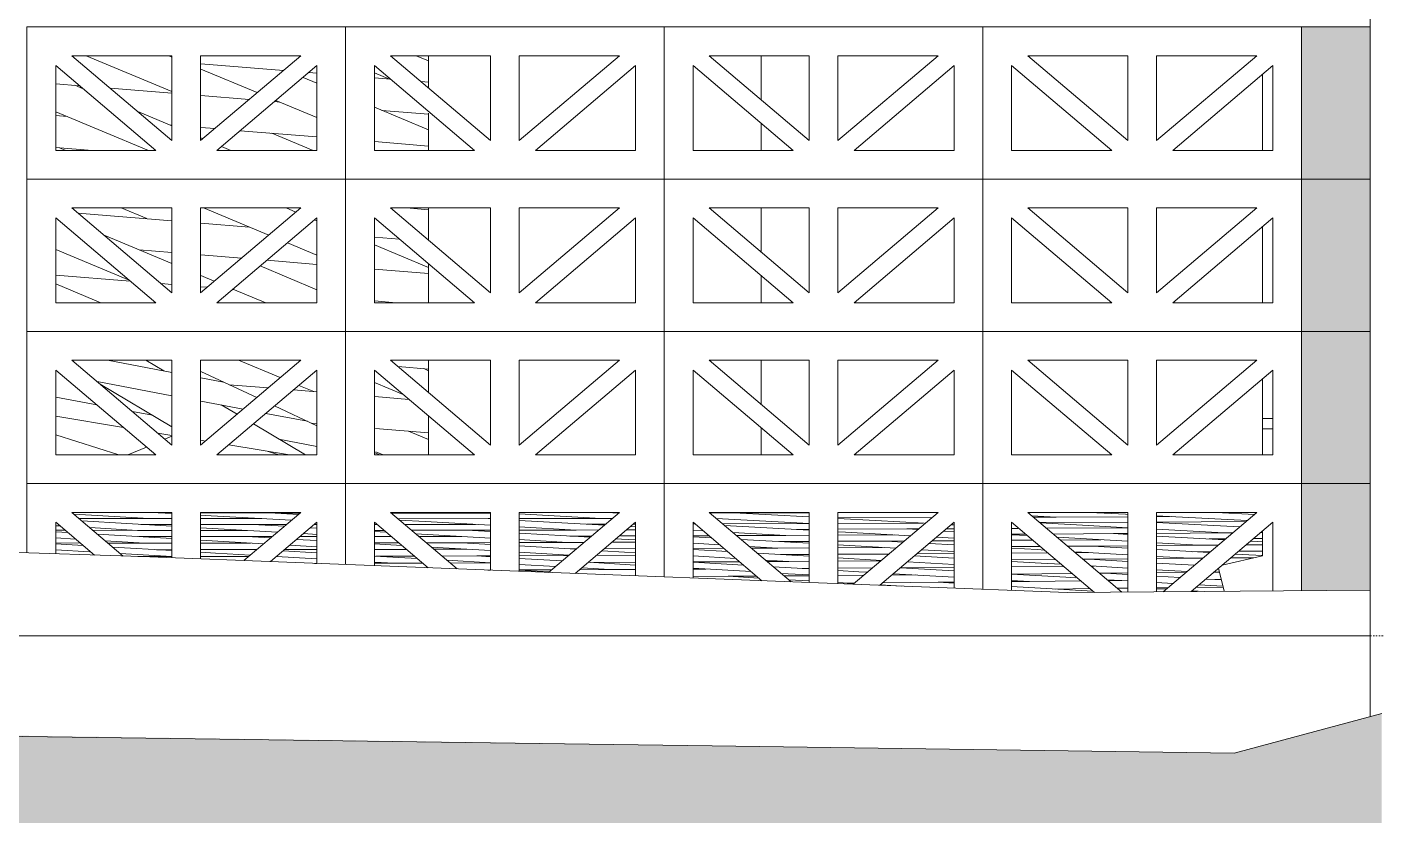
# Model space of a CAD drawing. Header units: millimetres. Extents: x -12186 to 152825, y -4386 to 9463.
# Drawn here: x 45527 to 46467, y -125 to 424 of the extents above; entities that cross this region are included whole.
import ezdxf

# ---------------------------------------------------------------- set-up
doc = ezdxf.new("R2010")
doc.units = ezdxf.units.MM
doc.linetypes.add('1000 Dashed', pattern=[2, 1, -1])
for name, color, linetype, lineweight in [('A-DETL-GENF', 92, 'Continuous', 5), ('A-DETL-THIN', 151, 'Continuous', 5), ('A-FLOR', 192, 'Continuous', 9), ('A-FLOR-LEVL', 51, 'Continuous', 5), ('A-FLOR-PATT', 8, 'Continuous', 9), ('A-GENM', 13, 'Continuous', 9), ('A-GLAZ-CURT', 52, 'Continuous', 5), ('A-WALL', 113, 'Continuous', 9), ('C-TOPO', 7, 'Continuous', 5), ('C-TOPO-MAJR', 7, 'Continuous', 18)]:
    doc.layers.add(name, color=color, linetype=linetype, lineweight=lineweight)

# ---------------------------------------------------------------- blocks, each defined once
blk = doc.blocks.new('FP_216-Section B-B')
at = {"layer": 'A-FLOR-PATT', "lineweight": 5}
for p, q in [((-1934.35, 84.68), (-1882.35, 81.73)), ((-1880.47, 86), (-1866.16, 85.19)), ((-1874.16, 85.65), (-1866.03, 85.63)), ((-1846.16, 85.61), (-1794.23, 85.53)), ((-1794.23, 85.53), (-1778.04, 84.62)), ((-1794.23, 85.53), (-1776.83, 85.52)), ((-1713.44, 85.48), (-1643.98, 85.48)), ((-1624.16, 84.9), (-1567.08, 81.73)), ((-1563.19, 86), (-1554.81, 85.54)), ((-1491.58, 85.63), (-1474.78, 85.66)), ((-1474.78, 85.66), (-1422.08, 85.78)), ((-1474.78, 85.66), (-1422.16, 82.79)), ((-1402.16, 85.82), (-1394.65, 85.84)), ((-1397.71, 86), (-1394.65, 85.84)), ((-1394.65, 85.84), (-1332.41, 86.02)), ((-1226.67, 86), (-1201.87, 84.71)), ((-1201.87, 84.71), (-1200.16, 84.62)), ((-1138.64, 86), (-1112.02, 84.63)), ((-1947.16, 76.73), (-1944.13, 76.56)), ((-1930.97, 81.82), (-1882.35, 81.73)), ((-1928.84, 80.01), (-1866.16, 76.44)), ((-1923.36, 75.37), (-1890.18, 73.47)), ((-1887.77, 77.67), (-1866.16, 77.65)), ((-1882.35, 81.73), (-1866.16, 81.71)), ((-1846.16, 84.06), (-1838.86, 83.65)), ((-1846.16, 81.69), (-1803.46, 81.64)), ((-1846.16, 77.64), (-1810.02, 77.61)), ((-1846.16, 75.29), (-1792.65, 72.23)), ((-1838.86, 83.65), (-1782.92, 80.48)), ((-1810.02, 77.61), (-1787.8, 76.34)), ((-1810.02, 77.61), (-1786.3, 77.61)), ((-1769.66, 75.31), (-1765.16, 75.05)), ((-1766.94, 77.61), (-1765.16, 77.61)), ((-1725.16, 77.61), (-1723.38, 77.62)), ((-1708.74, 81.62), (-1645.89, 81.64)), ((-1707.59, 80.65), (-1689.75, 79.64)), ((-1704.03, 77.63), (-1654.74, 77.67)), ((-1689.75, 79.64), (-1644.16, 77.06)), ((-1645.89, 81.64), (-1644.16, 81.55)), ((-1645.89, 81.64), (-1644.16, 81.64)), ((-1624.16, 81.67), (-1567.08, 81.73)), ((-1624.16, 80.42), (-1564.91, 77.1)), ((-1624.16, 75.93), (-1584.46, 73.69)), ((-1577.06, 77.78), (-1564.07, 77.81)), ((-1567.08, 81.73), (-1559.43, 81.74)), ((-1546.75, 76.08), (-1543.16, 75.87)), ((-1544.65, 77.85), (-1543.16, 77.86)), ((-1503.16, 77.95), (-1501.77, 77.95)), ((-1486.96, 81.81), (-1422.16, 78.23)), ((-1482.47, 78), (-1422.16, 78.18)), ((-1481.22, 76.95), (-1422.16, 73.64)), ((-1402.16, 82.1), (-1336.74, 82.32)), ((-1402.16, 81.7), (-1376.08, 80.28)), ((-1402.16, 78.26), (-1343.05, 78.48)), ((-1376.08, 80.28), (-1342.14, 78.42)), ((-1323.21, 77.39), (-1321.16, 77.27)), ((-1267.03, 83.57), (-1250.05, 82.67)), ((-1265.9, 82.6), (-1250.05, 82.67)), ((-1261.46, 78.84), (-1200.16, 79.16)), ((-1261.23, 78.64), (-1231.83, 77.05)), ((-1256.87, 74.95), (-1200.16, 75.27)), ((-1250.05, 82.67), (-1200.16, 82.9)), ((-1231.83, 77.05), (-1200.16, 75.33)), ((-1180.16, 83.57), (-1117.17, 80.27)), ((-1180.16, 83), (-1170.04, 83.05)), ((-1180.16, 79.26), (-1117.92, 79.63)), ((-1180.16, 78.94), (-1122.39, 75.84)), ((-1947.16, 73.54), (-1940.56, 73.53)), ((-1947.16, 72.44), (-1938.7, 71.95)), ((-1947.16, 68.2), (-1933.33, 67.41)), ((-1921.17, 73.51), (-1890.18, 73.47)), ((-1917.93, 70.77), (-1866.16, 67.8)), ((-1912.57, 66.22), (-1885.01, 64.65)), ((-1890.18, 73.47), (-1866.16, 73.46)), ((-1889.34, 69.13), (-1866.16, 69.13)), ((-1846.16, 73.45), (-1813.69, 73.44)), ((-1846.16, 69.13), (-1814.2, 69.12)), ((-1846.16, 66.66), (-1802.19, 64.15)), ((-1814.2, 69.12), (-1796.3, 69.14)), ((-1814.2, 69.12), (-1797.45, 68.17)), ((-1779.31, 67.13), (-1765.16, 66.32)), ((-1776.92, 69.15), (-1765.16, 69.16)), ((-1774.51, 71.2), (-1765.16, 70.66)), ((-1725.16, 73.48), (-1718.5, 73.48)), ((-1725.16, 72.77), (-1717.12, 72.31)), ((-1725.16, 69.2), (-1713.47, 69.22)), ((-1699.16, 73.51), (-1660.9, 73.55)), ((-1696.36, 71.13), (-1644.16, 68.15)), ((-1694.14, 69.24), (-1664.13, 69.29)), ((-1660.9, 73.55), (-1644.16, 73.58)), ((-1660.9, 73.55), (-1644.16, 72.59)), ((-1624.16, 73.62), (-1584.46, 73.69)), ((-1624.16, 71.46), (-1574.87, 68.65)), ((-1624.16, 67), (-1590.54, 65.08)), ((-1589.03, 69.46), (-1573.87, 69.5)), ((-1584.46, 73.69), (-1568.88, 73.73)), ((-1556.73, 67.62), (-1552.95, 67.4)), ((-1553.59, 69.56), (-1543.16, 69.6)), ((-1552.95, 67.4), (-1543.16, 66.84)), ((-1549.46, 73.78), (-1543.16, 73.8)), ((-1503.16, 73.62), (-1496.2, 73.23)), ((-1503.16, 69.73), (-1492.12, 69.77)), ((-1503.16, 69.08), (-1490.45, 68.36)), ((-1475.46, 72.06), (-1438.39, 69.97)), ((-1472.84, 69.84), (-1438.39, 69.97)), ((-1469.7, 67.18), (-1422.16, 64.48)), ((-1438.39, 69.97), (-1422.16, 70.04)), ((-1431.14, 74.15), (-1422.16, 74.19)), ((-1402.16, 74.27), (-1354.13, 74.47)), ((-1402.16, 72.53), (-1396.96, 72.24)), ((-1402.16, 70.14), (-1362.7, 70.32)), ((-1402.16, 65.85), (-1368.53, 66.02)), ((-1396.96, 72.24), (-1351.64, 69.69)), ((-1368.53, 66.02), (-1355.89, 66.1)), ((-1368.53, 66.02), (-1356.76, 65.36)), ((-1354.13, 74.47), (-1345.97, 74.51)), ((-1354.13, 74.47), (-1346.51, 74.04)), ((-1336.39, 66.21), (-1321.16, 66.3)), ((-1333.48, 68.67), (-1321.16, 67.98)), ((-1328.34, 73.03), (-1321.16, 72.63)), ((-1326.49, 74.6), (-1321.16, 74.63)), ((-1281.16, 75.08), (-1276.8, 74.84)), ((-1281.16, 74.82), (-1276.8, 74.84)), ((-1281.16, 70.75), (-1271.35, 70.81)), ((-1281.16, 70.41), (-1270.15, 69.8)), ((-1281.16, 66.54), (-1266.42, 66.63)), ((-1252.12, 70.93), (-1210.27, 71.18)), ((-1249.43, 68.64), (-1200.16, 65.89)), ((-1247.2, 66.76), (-1218.94, 66.94)), ((-1210.27, 71.18), (-1200.16, 71.25)), ((-1210.27, 71.18), (-1200.16, 70.62)), ((-1180.16, 74.24), (-1133.41, 71.7)), ((-1180.16, 71.38), (-1133.41, 71.7)), ((-1180.16, 69.51), (-1132.94, 66.9)), ((-1143.47, 67.49), (-1132.14, 67.58)), ((-1133.41, 71.7), (-1127.22, 71.75)), ((-1114.76, 65.9), (-1109.97, 65.63)), ((-1112.59, 67.73), (-1106.33, 67.78)), ((-1107.69, 71.89), (-1106.33, 71.9)), ((-1947.16, 64.68), (-1930.11, 64.67)), ((-1947.16, 64.02), (-1928.06, 62.93)), ((-1947.16, 59.92), (-1923.63, 58.59)), ((-1910.73, 64.66), (-1885.01, 64.65)), ((-1907.3, 61.75), (-1866.16, 59.41)), ((-1902.13, 57.37), (-1866.16, 55.33)), ((-1885.01, 64.65), (-1866.16, 64.65)), ((-1876.96, 60.03), (-1866.16, 60.03)), ((-1846.16, 64.66), (-1811.34, 64.67)), ((-1846.16, 60.05), (-1806.99, 60.07)), ((-1846.16, 58.27), (-1835.8, 57.69)), ((-1835.8, 57.69), (-1811.44, 56.3)), ((-1788.71, 59.15), (-1765.16, 57.81)), ((-1787.6, 60.1), (-1765.16, 60.13)), ((-1784.05, 63.11), (-1765.16, 62.03)), ((-1725.16, 64.77), (-1708.26, 64.8)), ((-1725.16, 64.03), (-1706.06, 62.94)), ((-1725.16, 60.2), (-1702.89, 60.25)), ((-1688.94, 64.84), (-1664.18, 64.89)), ((-1685.29, 61.75), (-1644.16, 59.39)), ((-1683.58, 60.29), (-1660.82, 60.35)), ((-1664.18, 64.89), (-1644.16, 64.94)), ((-1664.18, 64.89), (-1644.16, 63.74)), ((-1624.16, 64.99), (-1590.54, 65.08)), ((-1624.16, 62.6), (-1584.68, 60.34)), ((-1624.16, 58.25), (-1589.49, 56.26)), ((-1590.54, 65.08), (-1579.03, 65.12)), ((-1588.74, 60.57), (-1584.39, 60.59)), ((-1566.54, 59.3), (-1550.85, 58.4)), ((-1564.94, 60.66), (-1543.16, 60.75)), ((-1559.59, 65.19), (-1543.16, 65.25)), ((-1550.85, 58.4), (-1543.16, 57.96)), ((-1503.16, 64.56), (-1484.73, 63.51)), ((-1503.16, 60.91), (-1481.79, 61.01)), ((-1503.16, 60.09), (-1479.07, 58.71)), ((-1463.97, 62.33), (-1444.09, 61.19)), ((-1462.53, 61.1), (-1444.09, 61.19)), ((-1458.3, 57.52), (-1422.16, 55.45)), ((-1444.09, 61.19), (-1422.16, 61.31)), ((-1442.79, 65.65), (-1422.16, 65.75)), ((-1442.07, 56.59), (-1422.16, 56.71)), ((-1402.16, 63.34), (-1361.85, 61.04)), ((-1402.16, 61.42), (-1371.38, 61.59)), ((-1402.16, 56.83), (-1371.01, 57.01)), ((-1371.01, 57.01), (-1366.56, 57.04)), ((-1371.01, 57.01), (-1366.88, 56.78)), ((-1347.05, 57.18), (-1321.16, 57.35)), ((-1343.7, 60.01), (-1321.16, 58.73)), ((-1338.61, 64.33), (-1321.16, 63.34)), ((-1281.16, 62.17), (-1261.31, 62.31)), ((-1281.16, 61.07), (-1263.08, 60.05)), ((-1281.16, 57.64), (-1256.03, 57.83)), ((-1263.08, 60.05), (-1258.33, 59.78)), ((-1242.11, 62.44), (-1224.84, 62.56)), ((-1236.42, 58.53), (-1200.16, 56.47)), ((-1236.42, 57.98), (-1227.74, 58.04)), ((-1224.84, 62.56), (-1200.16, 62.75)), ((-1224.84, 62.56), (-1200.16, 61.17)), ((-1180.16, 64.77), (-1150.89, 63.14)), ((-1180.16, 62.91), (-1150.89, 63.14)), ((-1180.16, 60.04), (-1143.48, 57.97)), ((-1155.41, 58.64), (-1142.54, 58.76)), ((-1150.89, 63.14), (-1137.24, 63.25)), ((-1125.33, 56.94), (-1120.56, 56.67)), ((-1122.97, 58.94), (-1106.33, 59.09)), ((-1120.56, 56.67), (-1106.33, 55.86)), ((-1117.68, 63.42), (-1106.33, 63.51)), ((-1109.97, 65.63), (-1106.33, 65.43)), ((-1889.87, 55.25), (-1866.16, 55.26)), ((-1846.16, 55.28), (-1812.6, 55.32)), ((-1793.3, 55.27), (-1765.16, 53.67)), ((-1766.83, 50.49), (-1765.16, 50.49)), ((-1725.16, 55.53), (-1695.31, 53.83)), ((-1725.16, 51.4), (-1711.45, 50.62)), ((-1725.16, 50.59), (-1711.45, 50.62)), ((-1724.14, 55.47), (-1697.34, 55.54)), ((-1711.45, 50.62), (-1691.6, 50.68)), ((-1678.04, 55.6), (-1653.79, 55.66)), ((-1674.55, 52.64), (-1644.16, 50.91)), ((-1672.31, 50.74), (-1644.16, 50.83)), ((-1653.79, 55.66), (-1644.16, 55.7)), ((-1653.79, 55.66), (-1644.16, 55.11)), ((-1624.16, 55.77), (-1589.93, 55.89)), ((-1624.16, 53.97), (-1594.21, 52.26)), ((-1624.16, 49.77), (-1598.84, 48.33)), ((-1580.7, 47.3), (-1561.05, 46.18)), ((-1576.07, 51.22), (-1543.16, 49.34)), ((-1574.24, 51.12), (-1543.16, 51.27)), ((-1570.47, 55.97), (-1543.16, 56.09)), ((-1503.16, 55.67), (-1473.48, 53.97)), ((-1503.16, 51.47), (-1470.74, 51.65)), ((-1503.16, 51.32), (-1467.98, 49.31)), ((-1503.16, 47.06), (-1462.59, 44.74)), ((-1452.71, 52.78), (-1436.46, 51.85)), ((-1451.51, 51.76), (-1436.46, 51.85)), ((-1447.21, 48.12), (-1422.16, 46.68)), ((-1436.46, 51.85), (-1422.16, 51.94)), ((-1427.03, 46.96), (-1422.16, 47)), ((-1402.16, 54.3), (-1371.85, 52.57)), ((-1402.16, 52.07), (-1372.2, 52.27)), ((-1402.16, 47.14), (-1378.05, 47.31)), ((-1358.6, 47.38), (-1321.16, 45.24)), ((-1358.52, 47.45), (-1321.16, 47.75)), ((-1353.71, 51.53), (-1321.16, 49.66)), ((-1348.74, 55.74), (-1321.16, 54.16)), ((-1281.16, 52.94), (-1250.56, 53.19)), ((-1281.16, 51.87), (-1260.59, 50.7)), ((-1281.16, 48.07), (-1244.9, 48.39)), ((-1260.59, 50.7), (-1246.68, 49.9)), ((-1231.38, 53.35), (-1227.4, 53.38)), ((-1227.4, 53.38), (-1200.16, 53.62)), ((-1227.4, 53.38), (-1200.16, 51.82)), ((-1225.91, 48.71), (-1200.16, 47.23)), ((-1225.73, 48.56), (-1223.57, 48.58)), ((-1180.16, 55.33), (-1156.8, 54.01)), ((-1180.16, 53.8), (-1156.8, 54.01)), ((-1180.16, 50.68), (-1153.85, 49.17)), ((-1156.8, 54.01), (-1148.05, 54.09)), ((-1128.46, 54.28), (-1112.35, 54.44)), ((-1646.15, 45.81), (-1644.16, 45.81)), ((-1624.16, 45.89), (-1601.6, 45.99)), ((-1624.16, 45.67), (-1603.38, 44.49)), ((-1582.14, 46.08), (-1561.05, 46.18)), ((-1561.05, 46.18), (-1543.16, 46.27)), ((-1503.16, 46.49), (-1494.15, 46.54)), ((-1503.16, 41.34), (-1478.67, 41.49)), ((-1478.67, 41.49), (-1458.92, 41.62)), ((-1478.67, 41.49), (-1457.32, 40.27)), ((-1441.83, 43.55), (-1422.16, 42.43)), ((-1439.71, 41.76), (-1422.16, 41.88)), ((-1436.57, 39.09), (-1422.16, 38.27)), ((-1402.16, 45.54), (-1387.62, 44.71)), ((-1402.16, 42.02), (-1384.12, 42.16)), ((-1387.62, 44.71), (-1381.53, 44.36)), ((-1364.58, 42.32), (-1348.08, 42.44)), ((-1363.39, 43.32), (-1321.16, 40.9)), ((-1281.16, 43.02), (-1239.03, 43.42)), ((-1281.16, 42.94), (-1243.41, 40.78)), ((-1281.16, 38.61), (-1268.62, 37.9)), ((-1281.16, 37.78), (-1268.62, 37.9)), ((-1268.62, 37.9), (-1232.94, 38.26)), ((-1243.41, 40.78), (-1236.42, 40.38)), ((-1219.88, 43.6), (-1216, 43.63)), ((-1216, 43.63), (-1200.16, 43.79)), ((-1216, 43.63), (-1200.16, 42.72)), ((-1214.61, 39.13), (-1200.16, 38.3)), ((-1213.81, 38.45), (-1204.44, 38.55)), ((-1180.16, 46.09), (-1158.93, 44.87)), ((-1180.16, 44), (-1159.71, 44.21)), ((-1180.16, 41.58), (-1163.91, 40.64)), ((-1145.78, 39.6), (-1135.07, 38.99)), ((-1140.1, 44.41), (-1136.36, 44.45)), ((-1139.72, 39.26), (-1135.15, 39.31)), ((-1402.16, 37.14), (-1390.81, 36.49)), ((-1395.71, 36.77), (-1390.43, 36.81)), ((-1372.67, 35.46), (-1357.73, 34.61)), ((-1370.87, 36.98), (-1332.36, 37.3)), ((-1332.36, 37.3), (-1321.16, 37.41)), ((-1332.36, 37.3), (-1321.16, 36.66)), ((-1281.16, 34.38), (-1224.57, 31.16)), ((-1250.63, 32.64), (-1226.63, 32.9)), ((-1207.51, 33.11), (-1200.16, 33.19)), ((-1180.16, 37.15), (-1168.8, 36.5)), ((-1180.16, 33.42), (-1172.33, 33.51)), ((-1180.16, 32.83), (-1173.57, 32.46)), ((-1155.43, 31.42), (-1147.01, 30.94)), ((-1152.69, 33.74), (-1133.89, 33.96)), ((-1150.66, 35.46), (-1134.02, 34.51))]:
    blk.add_line(p, q, dxfattribs=at)
blk = doc.blocks.new('The BREEZEBLOCK Family1 - The BREEZEBLOCK Family1-V272-Section B-B')
at = {"layer": 'A-GLAZ-CURT'}
for p, q in [((-1967.16, 106), (-1967.16, 57.81)), ((-1745.16, 106), (-1967.16, 106)), ((-1745.16, 49.65), (-1745.16, 106)), ((-1935.9, 86), (-1866.16, 86)), ((-1900.03, 55.59), (-1935.9, 86)), ((-1866.16, 86), (-1866.16, 54.34)), ((-1846.16, 53.57), (-1846.16, 86)), ((-1846.16, 86), (-1776.41, 86)), ((-1776.41, 86), (-1816.04, 52.4)), ((-1947.16, 57.15), (-1947.16, 79.12)), ((-1947.16, 79.12), (-1920.18, 56.25)), ((-1797.53, 51.68), (-1765.16, 79.12)), ((-1765.16, 79.12), (-1765.16, 50.42))]:
    blk.add_line(p, q, dxfattribs=at)
blk = doc.blocks.new('The BREEZEBLOCK Family1 - The BREEZEBLOCK Family1-V273-Section B-B')
at = {"layer": 'A-GLAZ-CURT'}
for p, q in [((-1745.16, 106), (-1745.16, 49.65)), ((-1523.16, 106), (-1745.16, 106)), ((-1523.16, 41.03), (-1523.16, 106)), ((-1713.9, 86), (-1644.16, 86)), ((-1667.46, 46.63), (-1713.9, 86)), ((-1644.16, 86), (-1644.16, 45.73)), ((-1624.16, 44.95), (-1624.16, 86)), ((-1624.16, 86), (-1554.41, 86)), ((-1554.41, 86), (-1603.76, 44.16)), ((-1725.16, 48.87), (-1725.16, 79.12)), ((-1725.16, 79.12), (-1687.75, 47.42)), ((-1585.25, 43.44), (-1543.16, 79.12)), ((-1543.16, 79.12), (-1543.16, 41.81))]:
    blk.add_line(p, q, dxfattribs=at)
blk = doc.blocks.new('The BREEZEBLOCK Family1 - The BREEZEBLOCK Family1-V274-Section B-B')
at = {"layer": 'A-GLAZ-CURT'}
for p, q in [((-1523.16, 106), (-1523.16, 41.03)), ((-1301.16, 106), (-1523.16, 106)), ((-1301.16, 32.42), (-1301.16, 106)), ((-1491.9, 86), (-1422.16, 86)), ((-1434.81, 37.6), (-1491.9, 86)), ((-1422.16, 86), (-1422.16, 37.11)), ((-1402.16, 36.34), (-1402.16, 86)), ((-1402.16, 86), (-1332.41, 86)), ((-1332.41, 86), (-1391.48, 35.92)), ((-1503.16, 40.26), (-1503.16, 79.12)), ((-1503.16, 79.12), (-1455.1, 38.39)), ((-1372.97, 35.2), (-1321.16, 79.12)), ((-1321.16, 79.12), (-1321.16, 33.19))]:
    blk.add_line(p, q, dxfattribs=at)
blk = doc.blocks.new('The BREEZEBLOCK Family1 - The BREEZEBLOCK Family1-V275-Section B-B')
at = {"layer": 'A-GLAZ-CURT'}
for p, q in [((-1301.16, 106), (-1301.16, 32.42)), ((-1079.16, 106), (-1301.16, 106)), ((-1079.16, 31.51), (-1079.16, 106)), ((-1269.9, 86), (-1200.16, 86)), ((-1204.38, 30.46), (-1269.9, 86)), ((-1200.16, 86), (-1200.16, 30.49)), ((-1180.16, 30.66), (-1180.16, 86)), ((-1180.16, 86), (-1110.41, 86)), ((-1110.41, 86), (-1175.65, 30.7)), ((-1281.16, 31.64), (-1281.16, 79.12)), ((-1281.16, 79.12), (-1223.55, 30.29)), ((-1156.09, 30.86), (-1099.16, 79.12)), ((-1099.16, 79.12), (-1099.16, 31.34))]:
    blk.add_line(p, q, dxfattribs=at)
blk = doc.blocks.new('The BREEZEBLOCK Family1 - The BREEZEBLOCK Family1-V276-Section B-B')
at = {"layer": 'A-GLAZ-CURT'}
for p, q in [((-1967.16, 212), (-1967.16, 106)), ((-1745.16, 212), (-1967.16, 212)), ((-1745.16, 106), (-1745.16, 212)), ((-1935.9, 192), (-1866.16, 192)), ((-1866.16, 132.88), (-1935.9, 192)), ((-1866.16, 192), (-1866.16, 132.88)), ((-1846.16, 132.88), (-1846.16, 192)), ((-1846.16, 192), (-1776.41, 192)), ((-1776.41, 192), (-1846.16, 132.88)), ((-1947.16, 126), (-1947.16, 185.12)), ((-1947.16, 185.12), (-1877.41, 126)), ((-1834.9, 126), (-1765.16, 185.12)), ((-1765.16, 185.12), (-1765.16, 126)), ((-1877.41, 126), (-1947.16, 126)), ((-1765.16, 126), (-1834.9, 126)), ((-1967.16, 106), (-1745.16, 106))]:
    blk.add_line(p, q, dxfattribs=at)
blk = doc.blocks.new('System Panel - Glazed-1205341-Section B-B')
at = {"layer": 'A-GLAZ-CURT'}
blk.add_hatch(color=256, dxfattribs=at).paths.add_polyline_path([(-1079.16, 31.51), (-1031.33, 31.92), (-1031.33, 106), (-1079.16, 106), (-1079.16, 31.92)])
blk.add_line((-1031.33, 106), (-1079.16, 106), dxfattribs=at)
blk = doc.blocks.new('System Panel - Glazed-V278-Section B-B')
at = {"layer": 'A-GLAZ-CURT'}
blk.add_hatch(color=256, dxfattribs=at).paths.add_polyline_path([(-1077.83, 106), (-1031.33, 106), (-1031.33, 212), (-1079.16, 212), (-1079.16, 106)])
for p, q in [((-1031.33, 212), (-1079.16, 212)), ((-1079.16, 106), (-1031.33, 106))]:
    blk.add_line(p, q, dxfattribs=at)
blk = doc.blocks.new('Downpipe - Downpipe-1373825-Section B-B')
at = {"layer": 'A-GENM', "lineweight": 5}
for p, q in [((-1106.33, 391.04), (-1106.33, 338)), ((-1106.33, 285.04), (-1106.33, 232)), ((-1106.33, 179.04), (-1106.33, 144.1)), ((-1106.33, 151.47), (-1099.16, 151.47)), ((-1106.33, 151.47), (-1106.33, 126)), ((-1106.33, 144.1), (-1099.16, 144.1)), ((-1106.33, 73.04), (-1106.33, 55.85)), ((-1136.97, 47.07), (-1133.2, 31.06)), ((-1106.33, 55.85), (-1134.41, 49.24))]:
    blk.add_line(p, q, dxfattribs=at)

msp = doc.modelspace()

# ---------------------------------------------------------------- hatches: boundary and pattern name
at = {"layer": 'A-DETL-GENF'}
h = msp.add_hatch(dxfattribs=at)
h.set_pattern_fill('FP_96', color=135, style=0, pattern_type=2)
h.set_pattern_definition([(45, (47838.48, 3201.53), (0, 424.264), [300, -300]), (45, (47767.98, 3272.03), (0, 424.264), [300, -300]), (45, (47696.98, 3343.03), (0, 424.264), [300, -300]), (135, (48121.48, 3413.53), (-424.264, 3e-14), [300, -300]), (135, (48191.98, 3484.03), (-424.264, 3e-14), [300, -300]), (135, (48262.98, 3555.03), (-424.264, 3e-14), [300, -300])])
h.paths.add_polyline_path([(54715.78, -2196.13), (69940.21, -2196.13), (69940.21, 0), (55296.85, 0), (55296.85, -680), (55519.85, -680), (55519.85, -980), (54819.85, -980), (54819.85, -680), (55042.85, -680), (55042.85, -285), (48932.85, -285), (48932.85, -680), (49155.85, -680), (49155.85, -980), (48455.85, -980), (48455.85, -680), (48678.85, -680), (48678.85, -285), (46724.85, -285), (46724.85, -680), (46947.85, -680), (46947.85, -980), (46247.85, -980), (46247.85, -680), (46470.85, -680), (46470.85, -54.01), (46367.98, -81.58), (44301.85, -52.11), (43824.67, -39), (42874.56, 77.66), (42874.56, -2196.13), (53024.18, -2196.13)])
at = {"layer": 'A-FLOR-PATT', "lineweight": 5}
h = msp.add_hatch(dxfattribs=at)
h.set_pattern_fill('FP_13', color=256, style=0, pattern_type=2)
h.set_pattern_definition([(337.354, (48086.802, -1198.09), (137.42841, -33.36861), [214.775, -71.592]), (355.351, (48152.874, -1225.656), (137.42866, -33.36756), [214.775, -71.592])])
h.paths.add_polyline_path([(45782, 126), (45806.85, 126), (45806.85, 153.06), (45769.03, 185.12), (45770.17, 127.14), (45772.61, 126)])
h.paths.add_polyline_path([(45729.03, 146.36), (45729.03, 185.12), (45699.54, 160.13), (45720.74, 150.23)])
h.paths.add_polyline_path([(45687.06, 165.96), (45717.78, 192), (45648.03, 192), (45648.03, 184.2), (45659.28, 178.94)])
h.paths.add_polyline_path([(45806.85, 169.47), (45806.85, 192), (45780.28, 192), (45791.66, 182.35)])
h.paths.add_polyline_path([(45769.03, 232), (45806.85, 232), (45806.85, 259.06), (45769.03, 291.12)])
h.paths.add_polyline_path([(45659.28, 232), (45729.03, 232), (45729.03, 291.12), (45667.39, 238.88)])
h.paths.add_polyline_path([(45616.78, 232), (45547.03, 291.12), (45547.03, 232), (45558.28, 232)])
h.paths.add_polyline_path([(45628.03, 238.88), (45628.03, 298), (45558.28, 298), (45623.41, 242.79)])
h.paths.add_polyline_path([(45648.03, 238.88), (45717.78, 298), (45648.03, 298), (45648.03, 251.1)])
h.paths.add_polyline_path([(45501.77, 256), (45501.77, 284.39), (45498.42, 280.14)])
h.paths.add_polyline_path([(45806.85, 275.47), (45806.85, 298), (45780.28, 298), (45786.47, 292.75)])
h.paths.add_polyline_path([(45484.16, 289.9), (45490.17, 298), (45484.16, 298), (45484.16, 291.12)])
h.paths.add_polyline_path([(45413.95, 293.56), (45419.13, 298), (45404.44, 298), (45411.96, 294.48)])
h.paths.add_polyline_path([(45570.55, 338), (45616.78, 338), (45547.03, 397.12), (45547.03, 338), (45558.28, 338)])
h.paths.add_polyline_path([(45377.32, 338), (45411.96, 338.98), (45396.47, 358.62), (45372.43, 338)])
h.paths.add_polyline_path([(45717.78, 338), (45729.03, 338), (45729.03, 397.12), (45659.28, 338)])
h.paths.add_polyline_path([(45782, 338), (45806.85, 338), (45806.85, 365.06), (45769.03, 397.12), (45769.03, 338), (45780.28, 338)])
h.paths.add_polyline_path([(45472.91, 338), (45478.92, 338), (45478.69, 361.14), (45475.58, 357.19), (45473.25, 340.46)])
h.paths.add_polyline_path([(45315.17, 339.71), (45315.17, 341.56), (45291.51, 361.85), (45283.22, 354.63), (45312.12, 341.13)])
h.paths.add_polyline_path([(45648.03, 344.88), (45717.78, 404), (45648.03, 404), (45648.03, 357.1)])
h.paths.add_polyline_path([(45628.03, 344.88), (45628.03, 404), (45558.28, 404), (45623.41, 348.79)])
h.paths.add_polyline_path([(45423.96, 351.61), (45423.96, 382.2), (45409.57, 369.85), (45419.13, 357.73)])
h.paths.add_polyline_path([(45501.77, 362), (45501.77, 390.39), (45498.42, 386.14), (45501.49, 364.01)])
h.paths.add_polyline_path([(45371.41, 363.07), (45384.27, 374.09), (45371.41, 389.97), (45371.41, 364.01)])
h.paths.add_polyline_path([(45261.49, 366.78), (45273.53, 377.27), (45261.49, 387.59), (45261.49, 382.01)])
h.paths.add_polyline_path([(45315.17, 367.5), (45315.17, 382.46), (45306.51, 374.92)])
h.paths.add_polyline_path([(45806.85, 381.47), (45806.85, 404), (45780.28, 404), (45791.66, 394.35)])
h.paths.add_polyline_path([(45397.36, 385.33), (45419.13, 404), (45382.63, 404), (45388.05, 397.12)])
h.paths.add_polyline_path([(45288.54, 390.34), (45304.22, 404), (45272.61, 404), (45280.62, 397.12)])
h.paths.add_polyline_path([(45484.16, 395.9), (45490.17, 404), (45484.16, 404), (45484.16, 397.12)])
h.paths.add_polyline_path([(45184.3, 400.85), (45187.8, 404), (45177.55, 404), (45183.62, 401.16)])
h.paths.add_polyline_path([(45304.22, 444), (45315.17, 444), (45315.17, 447.56), (45291.51, 467.85), (45264.13, 444)])
h.paths.add_polyline_path([(45558.28, 444), (45616.78, 444), (45547.03, 503.12), (45547.03, 444)])
h.paths.add_polyline_path([(45412.74, 444), (45396.47, 464.62), (45372.43, 444), (45411.96, 444)])
h.paths.add_polyline_path([(45472.91, 444), (45478.92, 444), (45478.69, 467.14), (45475.58, 463.19), (45473.25, 446.46)])
h.paths.add_polyline_path([(45729.03, 444), (45729.03, 503.12), (45659.28, 444), (45717.78, 444)])
h.paths.add_polyline_path([(45806.85, 444), (45806.85, 471.06), (45769.03, 503.12), (45769.03, 444), (45780.28, 444)])
h.paths.add_polyline_path([(45198.4, 444), (45198.05, 450.88), (45181.16, 465.59), (45157.17, 444), (45187.8, 444)])
h.paths.add_polyline_path([(45087.94, 445.86), (45087.94, 448.24), (45072.64, 462), (45066.18, 456.03), (45084.95, 447.26)])
h.paths.add_polyline_path([(45628.03, 450.88), (45628.03, 510), (45558.28, 510), (45623.41, 454.79)])
h.paths.add_polyline_path([(45648.03, 450.88), (45717.78, 510), (45648.03, 510), (45648.03, 463.1)])
h.paths.add_polyline_path([(45423.96, 457.61), (45423.96, 488.2), (45409.57, 475.85), (45419.13, 463.73)])
h.paths.add_polyline_path([(45501.77, 468), (45501.77, 496.39), (45498.42, 492.14)])
h.paths.add_polyline_path([(45371.41, 469.07), (45384.27, 480.09), (45371.41, 495.97)])
h.paths.add_polyline_path([(45261.49, 472.78), (45273.53, 483.27), (45261.49, 493.59), (45261.49, 488.01)])
h.paths.add_polyline_path([(45315.17, 473.5), (45315.17, 488.46), (45306.51, 480.92)])
h.paths.add_polyline_path([(45154.91, 480.4), (45159.46, 484.49), (45154.91, 488.46)])
h.paths.add_polyline_path([(45806.85, 487.47), (45806.85, 510), (45780.28, 510), (45784.37, 506.53)])
h.paths.add_polyline_path([(45397.36, 491.33), (45419.13, 510), (45382.63, 510), (45388.05, 503.12)])
h.paths.add_polyline_path([(45288.54, 496.34), (45304.22, 510), (45272.61, 510), (45280.62, 503.12)])
h.paths.add_polyline_path([(45177.01, 500.28), (45187.8, 510), (45165.85, 510), (45173.75, 503.12)])
h.paths.add_polyline_path([(45484.16, 501.9), (45490.17, 510), (45484.16, 510), (45484.16, 503.12)])
h.paths.add_polyline_path([(45069.93, 502.88), (45077.63, 510), (45062.01, 510), (45069.65, 503.12)])
h.paths.add_polyline_path([(44964.75, 506.16), (44968.66, 510), (44960.59, 510), (44964.34, 506.53)])
h.paths.add_polyline_path([(45478.92, 550), (45478.69, 573.14), (45475.58, 569.19), (45472.91, 550)])
h.paths.add_polyline_path([(45087.94, 550), (45087.94, 554.24), (45072.64, 568), (45053.17, 550), (45077.63, 550)])
h.paths.add_polyline_path([(45264.13, 550), (45315.17, 550), (45315.17, 553.56), (45291.51, 573.85), (45272.02, 556.88)])
h.paths.add_polyline_path([(45547.03, 550), (45616.78, 550), (45547.03, 609.12), (45547.03, 577.79)])
h.paths.add_polyline_path([(44968.66, 550), (44978.36, 550), (44977.61, 556.88), (44969.65, 564.23), (44955.18, 550)])
h.paths.add_polyline_path([(45782, 550), (45806.85, 550), (45805.99, 577.79), (45769.03, 609.12), (45769.03, 550), (45780.28, 550)])
h.paths.add_polyline_path([(44865.38, 550), (44874.73, 550), (44874.57, 556.88), (44869.23, 562.12), (44859.76, 552.46), (44865.03, 550)])
h.paths.add_polyline_path([(45372.43, 550), (45411.96, 550.98), (45396.47, 570.62), (45377.32, 554.19)])
h.paths.add_polyline_path([(45717.78, 550), (45729.03, 550), (45729.03, 609.12), (45659.28, 550)])
h.paths.add_polyline_path([(45187.8, 550), (45198.4, 550), (45198.05, 556.88), (45181.16, 571.59), (45157.17, 550)])
h.paths.add_polyline_path([(45648.03, 556.88), (45717.78, 616), (45648.03, 616), (45648.03, 569.1)])
h.paths.add_polyline_path([(45628.03, 556.88), (45628.03, 616), (45558.28, 616), (45623.41, 560.79)])
h.paths.add_polyline_path([(45423.96, 563.61), (45423.96, 594.2), (45409.57, 581.85), (45419.13, 569.73)])
h.paths.add_polyline_path([(45501.77, 574), (45501.77, 602.39), (45498.42, 598.14), (45501.24, 577.79)])
h.paths.add_polyline_path([(45371.41, 575.07), (45384.27, 586.09), (45371.41, 601.97), (45371.41, 577.79)])
h.paths.add_polyline_path([(45261.49, 578.78), (45273.53, 589.27), (45261.49, 599.59), (45261.49, 594.01)])
h.paths.add_polyline_path([(45315.17, 579.5), (45315.17, 594.46), (45306.51, 586.92)])
h.paths.add_polyline_path([(45154.91, 586.4), (45159.46, 590.49), (45154.91, 594.46)])
h.paths.add_polyline_path([(45806.85, 593.47), (45806.85, 616), (45780.28, 616), (45791.66, 606.35)])
h.paths.add_polyline_path([(45397.36, 597.33), (45419.13, 616), (45382.63, 616), (45388.05, 609.12)])
h.paths.add_polyline_path([(45288.54, 602.34), (45304.22, 616), (45272.61, 616), (45280.62, 609.12)])
h.paths.add_polyline_path([(45177.01, 606.28), (45187.8, 616), (45165.85, 616), (45173.75, 609.12)])
h.paths.add_polyline_path([(45484.16, 607.9), (45490.17, 616), (45484.16, 616), (45484.16, 609.12)])
h.paths.add_polyline_path([(45069.93, 608.88), (45077.63, 616), (45062.01, 616), (45069.65, 609.12)])
h.paths.add_polyline_path([(44964.75, 612.16), (44968.66, 616), (44960.59, 616), (44964.18, 612.68)])
h.paths.add_polyline_path([(45558.28, 656), (45616.78, 656), (45547.03, 715.12), (45547.03, 656)])
h.paths.add_polyline_path([(45264.13, 656), (45315.17, 656), (45315.17, 659.56), (45291.51, 679.85), (45272.02, 662.88)])
h.paths.add_polyline_path([(44978.36, 656), (44977.61, 662.88), (44969.65, 670.23), (44955.18, 656), (44968.66, 656)])
h.paths.add_polyline_path([(45372.43, 656), (45411.96, 656.98), (45396.47, 676.62), (45377.32, 660.19)])
h.paths.add_polyline_path([(45087.94, 656), (45087.94, 660.24), (45072.64, 674), (45053.17, 656), (45077.63, 656)])
h.paths.add_polyline_path([(44777.96, 656), (44777.35, 660.16), (44773.66, 656), (44777.61, 656)])
h.paths.add_polyline_path([(45187.8, 656), (45198.4, 656), (45198.05, 662.88), (45181.16, 677.59), (45157.17, 656)])
h.paths.add_polyline_path([(45478.92, 656), (45478.69, 679.14), (45475.58, 675.19), (45472.91, 656)])
h.paths.add_polyline_path([(44858.38, 656), (44874.73, 656), (44874.57, 662.88), (44869.23, 668.12), (44858.38, 657.06)])
h.paths.add_polyline_path([(45806.85, 656), (45806.85, 683.06), (45769.03, 715.12), (45769.03, 656), (45780.28, 656)])
h.paths.add_polyline_path([(45729.03, 656), (45729.03, 715.12), (45659.28, 656), (45717.78, 656)])
h.paths.add_polyline_path([(45628.03, 662.88), (45628.03, 722), (45558.28, 722), (45623.41, 666.79)])
h.paths.add_polyline_path([(45648.03, 662.88), (45717.78, 722), (45648.03, 722), (45648.03, 675.1)])
h.paths.add_polyline_path([(45423.96, 669.61), (45423.96, 700.2), (45409.57, 687.85), (45419.13, 675.73)])
h.paths.add_polyline_path([(45501.77, 680), (45501.77, 708.39), (45498.42, 704.14)])
h.paths.add_polyline_path([(45371.41, 681.07), (45384.27, 692.09), (45371.41, 707.97)])
h.paths.add_polyline_path([(45261.49, 684.78), (45273.53, 695.27), (45261.49, 705.59), (45261.49, 700.01)])
h.paths.add_polyline_path([(45315.17, 685.5), (45315.17, 700.46), (45306.51, 692.92)])
h.paths.add_polyline_path([(45154.91, 692.4), (45159.46, 696.49), (45154.91, 700.46)])
h.paths.add_polyline_path([(45806.85, 699.47), (45806.85, 722), (45780.28, 722), (45782.27, 720.31)])
h.paths.add_polyline_path([(45397.36, 703.33), (45419.13, 722), (45382.63, 722), (45388.05, 715.12)])
h.paths.add_polyline_path([(45288.54, 708.34), (45304.22, 722), (45272.61, 722), (45280.62, 715.12)])
h.paths.add_polyline_path([(45177.01, 712.28), (45187.8, 722), (45165.85, 722), (45173.75, 715.12)])
h.paths.add_polyline_path([(45484.16, 713.9), (45490.17, 722), (45484.16, 722), (45484.16, 715.12)])
h.paths.add_polyline_path([(45069.93, 714.88), (45077.63, 722), (45062.01, 722), (45069.65, 715.12)])
h.paths.add_polyline_path([(44964.75, 718.16), (44968.66, 722), (44960.59, 722), (44962.42, 720.31)])
h.paths.add_polyline_path([(45717.78, 762), (45729.03, 762), (45729.03, 821.12), (45659.28, 762)])
h.paths.add_polyline_path([(45547.03, 762), (45616.78, 762), (45547.03, 821.12), (45547.03, 791.57)])
h.paths.add_polyline_path([(44968.66, 762), (44978.36, 762), (44977.61, 768.88), (44969.65, 776.23), (44955.18, 762)])
h.paths.add_polyline_path([(44777.96, 762), (44777.35, 766.16), (44773.66, 762), (44777.61, 762)])
h.paths.add_polyline_path([(45315.17, 762), (45315.17, 765.56), (45291.51, 785.85), (45264.13, 762), (45306.24, 762)])
h.paths.add_polyline_path([(45377.32, 762), (45411.96, 762.98), (45396.47, 782.62), (45372.43, 762)])
h.paths.add_polyline_path([(45806.85, 762), (45806.85, 789.06), (45769.03, 821.12), (45769.03, 762), (45782, 762)])
h.paths.add_polyline_path([(45087.94, 762), (45087.94, 766.24), (45072.64, 780), (45053.17, 762), (45077.63, 762)])
h.paths.add_polyline_path([(45478.92, 762), (45478.69, 785.14), (45475.58, 781.19), (45472.91, 762)])
h.paths.add_polyline_path([(44858.38, 762), (44874.73, 762), (44874.57, 768.88), (44869.23, 774.12), (44858.38, 763.06)])
h.paths.add_polyline_path([(45187.8, 762), (45198.4, 762), (45198.05, 768.88), (45181.16, 783.59), (45157.17, 762)])
h.paths.add_polyline_path([(45648.03, 768.88), (45717.78, 828), (45648.03, 828), (45648.03, 781.1)])
h.paths.add_polyline_path([(45628.03, 768.88), (45628.03, 828), (45558.28, 828), (45623.41, 772.79)])
h.paths.add_polyline_path([(45423.96, 775.61), (45423.96, 806.2), (45409.57, 793.85), (45419.13, 781.73)])
h.paths.add_polyline_path([(45501.77, 786), (45501.77, 814.39), (45498.42, 810.14), (45501, 791.57)])
h.paths.add_polyline_path([(45371.41, 787.07), (45384.27, 798.09), (45371.41, 813.97), (45371.41, 791.57)])
h.paths.add_polyline_path([(45261.49, 790.78), (45273.53, 801.27), (45261.49, 811.59), (45261.49, 791.57)])
h.paths.add_polyline_path([(45315.17, 791.5), (45315.17, 806.46), (45306.51, 798.92), (45315.08, 791.57)])
h.paths.add_polyline_path([(45154.91, 798.4), (45159.46, 802.49), (45154.91, 806.46)])
h.paths.add_polyline_path([(45806.85, 805.47), (45806.85, 828), (45780.28, 828), (45791.66, 818.35)])
h.paths.add_polyline_path([(45397.36, 809.33), (45419.13, 828), (45382.63, 828), (45388.05, 821.12)])
h.paths.add_polyline_path([(45288.54, 814.34), (45304.22, 828), (45272.61, 828), (45280.62, 821.12)])
h.paths.add_polyline_path([(45177.01, 818.28), (45187.8, 828), (45165.85, 828), (45173.75, 821.12)])
h.paths.add_polyline_path([(45484.16, 819.9), (45490.17, 828), (45484.16, 828), (45484.16, 821.12)])
h.paths.add_polyline_path([(45069.93, 820.88), (45077.63, 828), (45062.01, 828), (45069.65, 821.12)])
h.paths.add_polyline_path([(44964.75, 824.16), (44968.66, 828), (44960.59, 828), (44964.18, 824.68)])
h.paths.add_polyline_path([(44777.96, 868), (44777.35, 872.16), (44773.66, 868), (44777.61, 868)])
h.paths.add_polyline_path([(45547.03, 868), (45616.78, 868), (45547.03, 927.12)])
h.paths.add_polyline_path([(45412.74, 868), (45396.47, 888.62), (45372.43, 868), (45411.96, 868)])
h.paths.add_polyline_path([(45729.03, 868), (45729.03, 927.12), (45659.28, 868), (45717.78, 868)])
h.paths.add_polyline_path([(45769.03, 868), (45806.85, 868), (45806.85, 895.06), (45769.03, 927.12), (45769.03, 889.56)])
h.paths.add_polyline_path([(45053.17, 868), (45087.94, 868), (45087.94, 872.24), (45072.64, 886), (45060.61, 874.88)])
h.paths.add_polyline_path([(44978.36, 868), (44977.61, 874.88), (44969.65, 882.23), (44955.18, 868), (44968.66, 868)])
h.paths.add_polyline_path([(45315.17, 868), (45315.17, 871.56), (45291.51, 891.85), (45264.13, 868), (45306.24, 868)])
h.paths.add_polyline_path([(45198.4, 868), (45198.05, 874.88), (45181.16, 889.59), (45157.17, 868), (45187.8, 868)])
h.paths.add_polyline_path([(44858.38, 868), (44874.73, 868), (44874.57, 874.88), (44869.23, 880.12), (44858.38, 869.06)])
h.paths.add_polyline_path([(45472.91, 868), (45478.92, 868), (45478.69, 891.14), (45475.58, 887.19), (45473.25, 870.46)])
h.paths.add_polyline_path([(45648.03, 874.88), (45717.78, 934), (45648.03, 934), (45648.03, 875.76)])
h.paths.add_polyline_path([(45628.03, 874.88), (45628.03, 934), (45558.28, 934), (45623.41, 878.79)])
h.paths.add_polyline_path([(45423.96, 881.61), (45423.96, 912.2), (45409.57, 899.85), (45419.13, 887.73)])
h.paths.add_polyline_path([(45501.77, 892), (45501.77, 920.39), (45498.42, 916.14)])
h.paths.add_polyline_path([(45371.41, 893.07), (45384.27, 904.09), (45371.41, 919.97)])
h.paths.add_polyline_path([(45261.49, 896.78), (45273.53, 907.27), (45261.49, 917.59), (45261.49, 912.01)])
h.paths.add_polyline_path([(45315.17, 897.5), (45315.17, 912.46), (45306.51, 904.92)])
h.paths.add_polyline_path([(45154.91, 904.4), (45159.46, 908.49), (45154.91, 912.46)])
h.paths.add_polyline_path([(45806.85, 911.47), (45806.85, 934), (45780.28, 934), (45788.39, 927.12)])
h.paths.add_polyline_path([(45397.36, 915.33), (45414.97, 930.43), (45386.84, 928.66), (45388.05, 927.12)])
h.paths.add_polyline_path([(45288.54, 920.34), (45291.21, 922.66), (45286.19, 922.35)])
h.paths.add_polyline_path([(45484.16, 925.9), (45490.17, 934), (45484.16, 934), (45484.16, 927.12)])
h = msp.add_hatch(dxfattribs=at)
h.set_pattern_fill('FP_11', color=256, style=0, pattern_type=2)
h.set_pattern_definition([(329.301, (50692.6, -1470.277), (128.15608, -40.41612), [139.905, -46.635]), (349.32, (50732.701, -1494.085), (128.15721, -40.414637), [268.828, -89.609])])
h.paths.add_polyline_path([(45729.03, 126), (45729.03, 146.36), (45699.54, 160.13), (45667.54, 133), (45709.95, 126), (45717.78, 126)])
h.paths.add_polyline_path([(45772.61, 126), (45769.03, 127.67), (45769.03, 126)])
h.paths.add_polyline_path([(45651.33, 135.68), (45687.06, 165.96), (45648.03, 184.2), (45648.03, 136.22)])
h.paths.add_polyline_path([(45628.03, 139.53), (45628.03, 192), (45558.28, 192), (45618.28, 141.14), (45623.41, 140.29)])
h.paths.add_polyline_path([(45594.24, 145.11), (45547.03, 185.12), (45547.03, 152.9), (45570.55, 149.02)])
h.paths.add_polyline_path([(45501.77, 160.37), (45501.77, 178.39), (45498.42, 174.14), (45500.3, 160.62)])
h.paths.add_polyline_path([(45401.55, 176.92), (45419.13, 192), (45382.63, 192), (45393.47, 178.25)])
h.paths.add_polyline_path([(45484.16, 183.9), (45490.17, 192), (45484.16, 192), (45484.16, 185.12)])
h.paths.add_polyline_path([(45412.74, 232), (45396.47, 252.62), (45372.43, 232), (45411.96, 232)])
h.paths.add_polyline_path([(45198.4, 232), (45198.05, 238.88), (45181.16, 253.59), (45157.17, 232), (45187.8, 232)])
h.paths.add_polyline_path([(45077.63, 232), (45087.94, 232), (45087.94, 236.24), (45072.64, 250), (45055.42, 234.07), (45067.96, 232)])
h.paths.add_polyline_path([(45264.13, 232), (45315.17, 232), (45315.17, 235.56), (45291.51, 255.85), (45272.02, 238.88)])
h.paths.add_polyline_path([(45472.91, 232), (45478.92, 232), (45478.69, 255.14), (45475.58, 251.19), (45473.25, 234.46)])
h.paths.add_polyline_path([(45423.96, 245.61), (45423.96, 276.2), (45409.57, 263.85), (45419.13, 251.73)])
h.paths.add_polyline_path([(45371.41, 257.07), (45384.27, 268.09), (45371.41, 283.97)])
h.paths.add_polyline_path([(45261.49, 260.78), (45273.53, 271.27), (45261.49, 281.59), (45261.49, 276.01)])
h.paths.add_polyline_path([(45315.17, 261.5), (45315.17, 276.46), (45306.51, 268.92)])
h.paths.add_polyline_path([(45154.91, 268.4), (45159.46, 272.49), (45154.91, 276.46)])
h.paths.add_polyline_path([(45397.36, 279.33), (45413.95, 293.56), (45404.44, 298), (45382.63, 298), (45388.05, 291.12)])
h.paths.add_polyline_path([(45288.54, 284.34), (45304.22, 298), (45272.61, 298), (45280.62, 291.12)])
h.paths.add_polyline_path([(45177.01, 288.28), (45187.8, 298), (45165.85, 298), (45173.75, 291.12)])
h.paths.add_polyline_path([(45069.93, 290.88), (45077.63, 298), (45062.01, 298), (45069.65, 291.12)])
h.paths.add_polyline_path([(44964.75, 294.16), (44968.66, 298), (44960.59, 298), (44964.18, 294.68)])
h.paths.add_polyline_path([(44865.38, 338), (44874.73, 338), (44874.57, 344.88), (44869.23, 350.12), (44858.38, 338)])
h.paths.add_polyline_path([(45187.8, 338), (45198.4, 338), (45198.05, 344.88), (45181.16, 359.59), (45157.17, 338)])
h.paths.add_polyline_path([(45315.17, 338), (45315.17, 339.71), (45283.22, 354.63), (45264.13, 338), (45306.24, 338)])
h.paths.add_polyline_path([(44777.61, 338), (44777.96, 338), (44777.35, 342.16), (44773.66, 338)])
h.paths.add_polyline_path([(45087.94, 338), (45087.94, 342.24), (45072.64, 356), (45053.17, 338), (45077.63, 338)])
h.paths.add_polyline_path([(44968.66, 338), (44978.36, 338), (44977.61, 344.88), (44969.65, 352.23), (44955.18, 338)])
h.paths.add_polyline_path([(44208.93, 373.84), (44208.93, 854.42), (42874.56, 616.7), (42874.56, 594.16), (43370.14, 512.33), (43836.33, 599.04), (43836.33, 435.36), (44196.12, 375.95)])
h.paths.add_polyline_path([(45154.91, 374.4), (45159.46, 378.49), (45154.91, 382.46)])
h.paths.add_polyline_path([(45177.01, 394.28), (45184.3, 400.85), (45177.55, 404), (45165.85, 404), (45173.75, 397.12)])
h.paths.add_polyline_path([(45069.93, 396.88), (45077.63, 404), (45062.01, 404), (45069.65, 397.12)])
h.paths.add_polyline_path([(44964.75, 400.16), (44968.66, 404), (44960.59, 404), (44964.18, 400.68)])
h.paths.add_polyline_path([(44858.38, 444), (44874.73, 444), (44874.57, 450.88), (44869.23, 456.12), (44858.38, 445.06)])
h.paths.add_polyline_path([(44968.66, 444), (44978.36, 444), (44977.61, 450.88), (44969.65, 458.23), (44955.18, 444)])
h.paths.add_polyline_path([(44773.66, 444), (44777.96, 444), (44777.35, 448.16), (44775.99, 446.62)])
h.paths.add_polyline_path([(45077.63, 444), (45087.94, 444), (45087.94, 445.86), (45066.18, 456.03), (45053.17, 444)])
h.paths.add_polyline_path([(44777.61, 550), (44777.96, 550), (44777.35, 554.16), (44773.66, 550)])
h.paths.add_polyline_path([(44858.38, 550), (44865.03, 550), (44859.76, 552.46), (44858.38, 551.06)])
h = msp.add_hatch(dxfattribs=at)
h.set_pattern_fill('FP_12', color=256, style=0, pattern_type=2)
h.set_pattern_definition([(203, (50498.31, -1397.66), (69.4932, -39.8095), [77.859, -25.953]), (342.375, (50474.422, -1407.804), (69.493722, -39.80837), [293.948, -97.983])])
h.paths.add_polyline_path([(45676.28, 126), (45709.95, 126), (45667.39, 132.88), (45659.28, 126)])
h.paths.add_polyline_path([(45377.32, 126), (45411.96, 126.98), (45396.47, 146.62), (45372.43, 126)])
h.paths.add_polyline_path([(45315.17, 126), (45315.17, 129.56), (45291.51, 149.85), (45264.13, 126), (45312.76, 126)])
h.paths.add_polyline_path([(44773.66, 126), (44777.96, 126), (44777.35, 130.16), (44775.99, 128.62)])
h.paths.add_polyline_path([(45472.91, 126), (45478.92, 126), (45478.92, 149.43), (45475.58, 145.19), (45473.25, 128.46)])
h.paths.add_polyline_path([(44874.73, 126), (44874.57, 132.88), (44869.23, 138.12), (44858.38, 126), (44865.38, 126)])
h.paths.add_polyline_path([(45187.8, 126), (45198.4, 126), (45198.05, 132.88), (45181.16, 147.59), (45157.17, 126)])
h.paths.add_polyline_path([(45616.78, 126), (45594.24, 145.11), (45547.03, 152.9), (45547.03, 126), (45570.55, 126)])
h.paths.add_polyline_path([(44978.36, 126), (44977.61, 132.88), (44969.65, 140.23), (44955.18, 126), (44968.66, 126)])
h.paths.add_polyline_path([(45077.63, 126), (45087.94, 126), (45087.94, 130.24), (45072.64, 144), (45053.17, 126), (45065.71, 126)])
h.paths.add_polyline_path([(45648.03, 132.88), (45651.33, 135.68), (45648.03, 136.22)])
h.paths.add_polyline_path([(45628.03, 132.88), (45628.03, 139.53), (45618.28, 141.14), (45623.41, 136.79)])
h.paths.add_polyline_path([(45423.96, 139.61), (45423.96, 170.2), (45409.57, 157.85), (45415.58, 150.23)])
h.paths.add_polyline_path([(45501.77, 150), (45501.77, 160.37), (45500.3, 160.62), (45501.74, 150.23)])
h.paths.add_polyline_path([(45371.41, 151.07), (45384.27, 162.09), (45371.41, 177.97)])
h.paths.add_polyline_path([(45261.49, 154.78), (45273.53, 165.27), (45261.49, 175.59)])
h.paths.add_polyline_path([(45315.17, 155.5), (45315.17, 170.46), (45306.51, 162.92)])
h.paths.add_polyline_path([(45154.91, 162.4), (45159.46, 166.49), (45154.91, 170.46)])
h.paths.add_polyline_path([(45397.36, 173.33), (45401.55, 176.92), (45393.47, 178.25)])
h.paths.add_polyline_path([(45288.54, 178.34), (45304.22, 192), (45272.61, 192), (45280.62, 185.12)])
h.paths.add_polyline_path([(45177.01, 182.28), (45187.8, 192), (45165.85, 192), (45173.75, 185.12)])
h.paths.add_polyline_path([(44208.93, 184.25), (44208.93, 373.84), (43836.33, 435.36), (43836.33, 296.23), (44203.56, 185.86)])
h.paths.add_polyline_path([(45069.93, 184.88), (45077.63, 192), (45062.01, 192), (45069.65, 185.12)])
h.paths.add_polyline_path([(44964.75, 188.16), (44968.66, 192), (44960.59, 192), (44964.18, 188.68)])
h.paths.add_polyline_path([(44978.36, 232), (44977.61, 238.88), (44969.65, 246.23), (44955.18, 232), (44968.66, 232)])
h.paths.add_polyline_path([(44858.38, 232), (44874.73, 232), (44874.57, 238.88), (44869.23, 244.12), (44858.38, 233.06)])
h.paths.add_polyline_path([(45067.96, 232), (45055.42, 234.07), (45053.17, 232)])
h.paths.add_polyline_path([(44777.96, 232), (44777.35, 236.16), (44773.66, 232), (44777.61, 232)])
h.paths.add_polyline_path([(43203.06, 486.54), (43370.14, 512.33), (42874.56, 594.16), (42874.56, 585.27), (43178.04, 494.06)])

# ---------------------------------------------------------------- linework, layer by layer
at = {"layer": 'A-DETL-THIN'}
for p, q in [((46470.85, -54.01), (46367.98, -81.58)), ((46004.31, -76.59), (44904.41, -61.51)), ((46367.98, -81.58), (46004.31, -76.59))]:
    msp.add_line(p, q, dxfattribs=at)
at = {"layer": 'A-FLOR'}
for p, q in [((45806.85, 404), (45806.85, 381.47)), ((45806.85, 364.01), (45806.85, 338)), ((45806.85, 298), (45806.85, 275.47)), ((45806.85, 259.06), (45806.85, 232)), ((45806.85, 192), (45806.85, 169.47)), ((45687.06, 165.96), (45648.03, 184.2)), ((45729.03, 146.36), (45699.54, 160.13)), ((45547.03, 152.9), (45594.24, 145.11)), ((45806.85, 153.06), (45806.85, 126)), ((45618.28, 141.14), (45628.03, 139.53)), ((45648.03, 136.22), (45651.33, 135.68)), ((45667.54, 133), (45709.95, 126)), ((45772.61, 126), (45769.03, 127.67))]:
    msp.add_line(p, q, dxfattribs=at)
at = {"layer": 'A-FLOR-LEVL', "linetype": '1000 Dashed'}
msp.add_line((40316.76, 0), (72499.08, 0), dxfattribs=at)
at = {"layer": 'A-WALL'}
msp.add_line((46462.85, -56.16), (46462.85, 2380), dxfattribs=at)
at = {"layer": 'C-TOPO'}
for p, q in [((46038.45, 373.34), (46038.45, 404)), ((46038.45, 404), (46038.45, 373.34)), ((46038.45, 338), (46038.45, 356.93)), ((46038.45, 356.93), (46038.45, 338)), ((46038.45, 267.34), (46038.45, 298)), ((46038.45, 298), (46038.45, 267.34)), ((46038.45, 232), (46038.45, 250.93)), ((46038.45, 250.93), (46038.45, 232)), ((46038.45, 161.34), (46038.45, 192)), ((46038.45, 192), (46038.45, 161.34)), ((46038.45, 126), (46038.45, 144.93)), ((46038.45, 144.93), (46038.45, 126)), ((43851.63, 113.19), (45606.55, 55.18)), ((43851.63, 113.19), (45606.55, 55.18)), ((45606.55, 55.18), (43851.63, 113.19)), ((46251.8, 30.13), (45606.55, 55.18)), ((45606.55, 55.18), (46251.8, 30.13)), ((46251.8, 30.13), (45606.55, 55.18)), ((46251.8, 30.13), (46462.85, 31.92)), ((46251.8, 30.13), (46462.85, 31.92)), ((46462.85, 31.92), (46251.8, 30.13))]:
    msp.add_line(p, q, dxfattribs=at)
at = {"layer": 'C-TOPO-MAJR'}
msp.add_line((45228.31, 0), (45952.77, 0), dxfattribs=at)
at = {"layer": 'C-TOPO-MAJR', "flags": 128}
msp.add_lwpolyline([(45952.77, 0), (46332.96, 0), (46462.85, 0)], dxfattribs=at)

# ---------------------------------------------------------------- block references
at = {"layer": 'A-FLOR'}
msp.add_blockref('FP_216-Section B-B', (47494.18, 0), dxfattribs=at)
at = {"layer": 'A-GENM', "lineweight": 5}
msp.add_blockref('Downpipe - Downpipe-1373825-Section B-B', (47494.18, 0), dxfattribs=at)
at = {"layer": 'A-GLAZ-CURT'}
for name, p in [('The BREEZEBLOCK Family1 - The BREEZEBLOCK Family1-V276-Section B-B', (47494.18, 212)), ('The BREEZEBLOCK Family1 - The BREEZEBLOCK Family1-V276-Section B-B', (47716.18, 212)), ('The BREEZEBLOCK Family1 - The BREEZEBLOCK Family1-V276-Section B-B', (47938.18, 212)), ('The BREEZEBLOCK Family1 - The BREEZEBLOCK Family1-V276-Section B-B', (48160.18, 212)), ('System Panel - Glazed-V278-Section B-B', (47494.18, 212)), ('The BREEZEBLOCK Family1 - The BREEZEBLOCK Family1-V276-Section B-B', (47494.18, 106)), ('The BREEZEBLOCK Family1 - The BREEZEBLOCK Family1-V276-Section B-B', (47716.18, 106)), ('The BREEZEBLOCK Family1 - The BREEZEBLOCK Family1-V276-Section B-B', (47938.18, 106)), ('The BREEZEBLOCK Family1 - The BREEZEBLOCK Family1-V276-Section B-B', (48160.18, 106)), ('System Panel - Glazed-V278-Section B-B', (47494.18, 106)), ('The BREEZEBLOCK Family1 - The BREEZEBLOCK Family1-V276-Section B-B', (47494.18, 0)), ('The BREEZEBLOCK Family1 - The BREEZEBLOCK Family1-V276-Section B-B', (47716.18, 0)), ('The BREEZEBLOCK Family1 - The BREEZEBLOCK Family1-V276-Section B-B', (47938.18, 0)), ('The BREEZEBLOCK Family1 - The BREEZEBLOCK Family1-V276-Section B-B', (48160.18, 0)), ('System Panel - Glazed-V278-Section B-B', (47494.18, 0)), ('The BREEZEBLOCK Family1 - The BREEZEBLOCK Family1-V272-Section B-B', (47494.18, 0)), ('The BREEZEBLOCK Family1 - The BREEZEBLOCK Family1-V273-Section B-B', (47494.18, 0)), ('The BREEZEBLOCK Family1 - The BREEZEBLOCK Family1-V274-Section B-B', (47494.18, 0)), ('The BREEZEBLOCK Family1 - The BREEZEBLOCK Family1-V275-Section B-B', (47494.18, 0)), ('System Panel - Glazed-1205341-Section B-B', (47494.18, 0))]:
    msp.add_blockref(name, p, dxfattribs=at)

doc.saveas('drawing.dxf')
